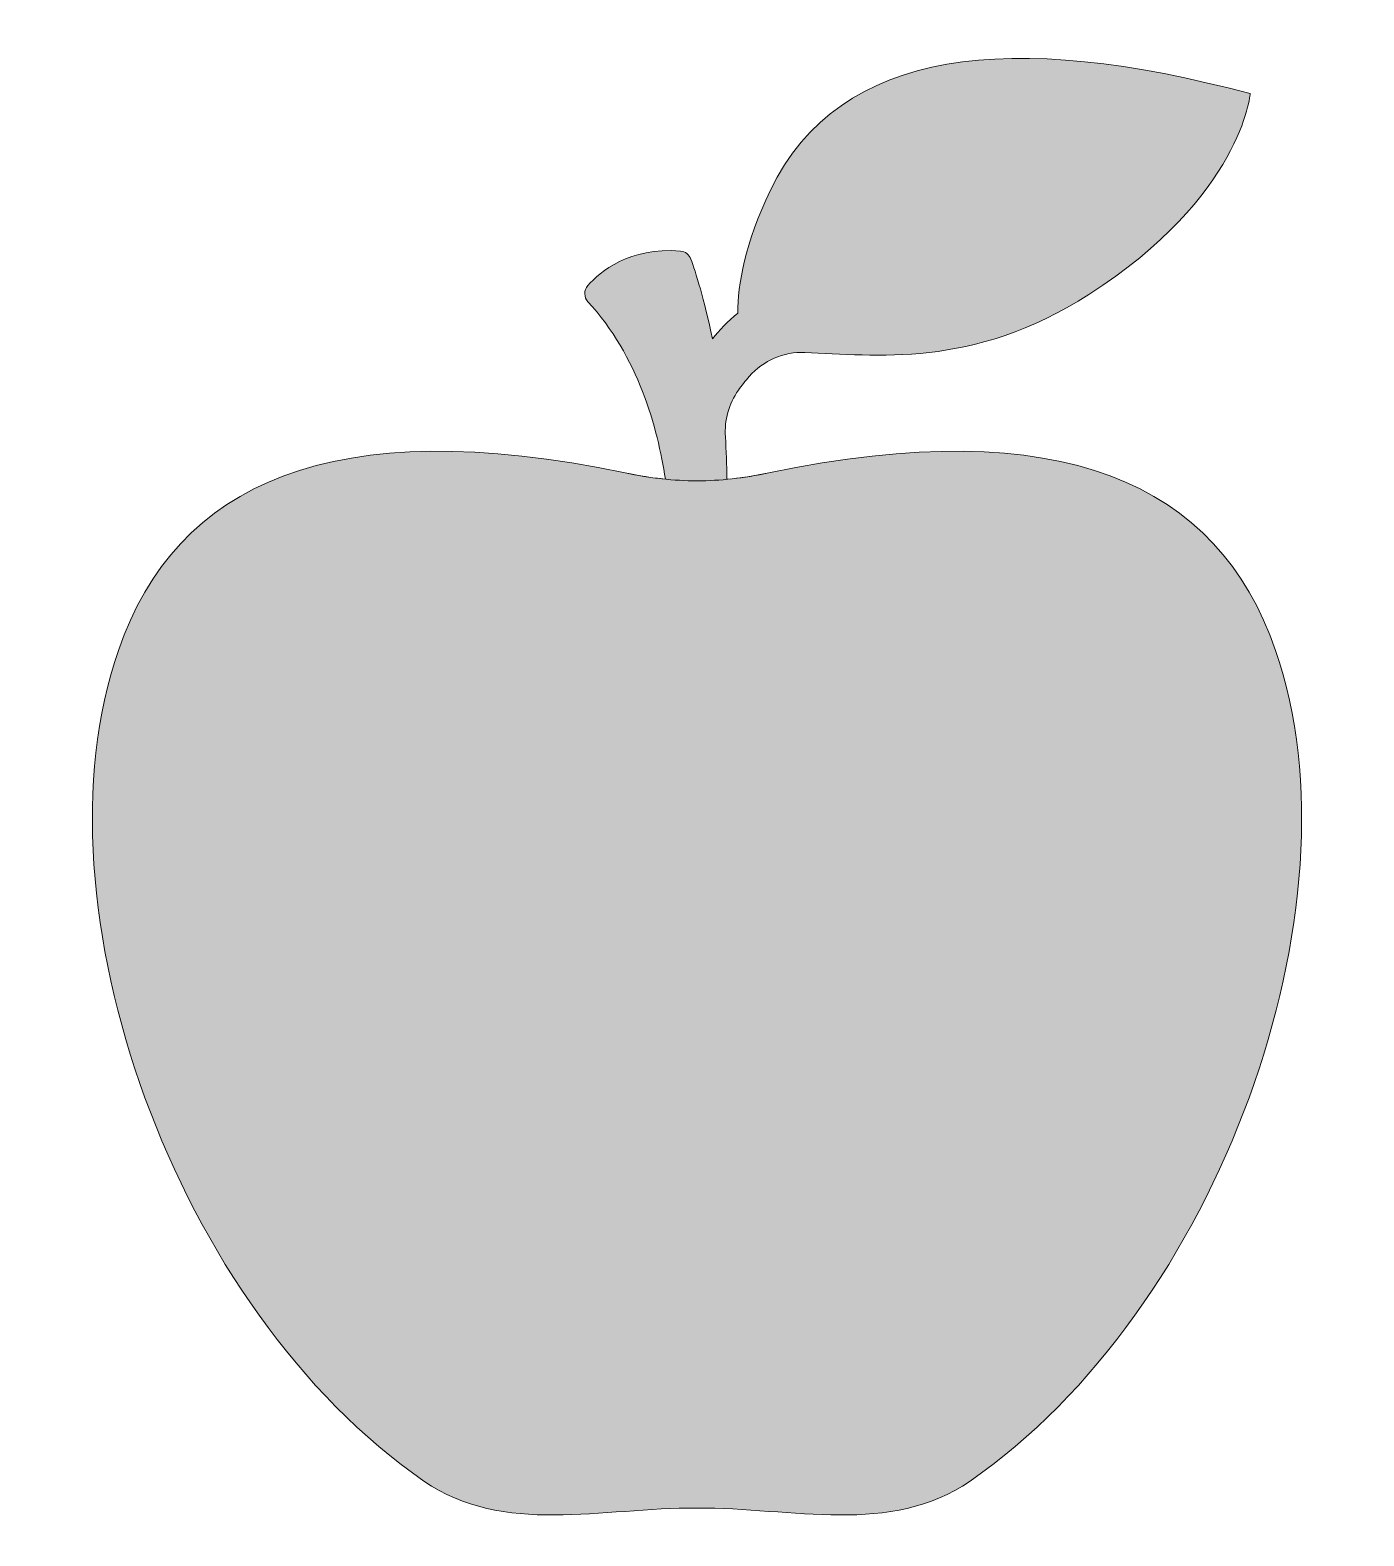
# Model space of a CAD drawing. Header units: inches. Extents: x 0.14 to 3.86, y -3.76 to 0.43.
import ezdxf

# ---------------------------------------------------------------- set-up
doc = ezdxf.new("R2010")
doc.units = ezdxf.units.IN
doc.header["$MEASUREMENT"] = 0
doc.layers.add('Design', color=7, linetype='Continuous', lineweight=0)

msp = doc.modelspace()

# ---------------------------------------------------------------- hatches: boundary and pattern name
at = {"layer": 'Design', "true_color": 0x31503e, "transparency": 33554687}
h = msp.add_hatch(color=129, dxfattribs=at)
h.dxf.hatch_style = 2
edge = h.paths.add_edge_path()
edge.add_spline(control_points=[(3.6113, -1.2946), (3.4511, -0.829), (3.0144, -0.6304), (2.1999, -0.8007), (2.1595, -0.8092), (2.1211, -0.8149), (2.0833, -0.8185), (2.083, -0.7779), (2.0815, -0.7385), (2.0791, -0.7007), (2.076, -0.6545), (2.0884, -0.6085), (2.1153, -0.5707), (2.1244, -0.5579), (2.1346, -0.5451), (2.1455, -0.5325), (2.1842, -0.4879), (2.2412, -0.4632), (2.3003, -0.4654), (2.4937, -0.4725), (2.7659, -0.5126), (3.0916, -0.304), (3.5168, -0.0317), (3.5407, 0.2549), (3.5407, 0.2549), (2.8766, 0.4317), (2.3973, 0.3855), (2.2046, -0.0142), (2.1335, -0.1618), (2.1134, -0.2773), (2.1137, -0.3559), (2.0851, -0.3792), (2.0619, -0.4037), (2.0429, -0.4277), (2.0208, -0.3183), (1.9955, -0.2403), (1.9832, -0.2058), (1.9787, -0.1931), (1.9671, -0.1844), (1.9538, -0.1833), (1.8113, -0.1716), (1.7299, -0.2408), (1.696, -0.2796), (1.6847, -0.2925), (1.6848, -0.3118), (1.6964, -0.3245), (1.8357, -0.4759), (1.8905, -0.6755), (1.9119, -0.8181), (1.8757, -0.8145), (1.8388, -0.8088), (1.8001, -0.8007), (0.9856, -0.6304), (0.5489, -0.829), (0.3887, -1.2946), (0.1428, -2.0094), (0.5485, -3.1307), (1.2397, -3.607), (1.461, -3.7594), (1.7343, -3.6807), (2, -3.6818), (2.2657, -3.6807), (2.539, -3.7594), (2.7603, -3.607), (3.4515, -3.1307), (3.8572, -2.0094), (3.6113, -1.2946)], knot_values=[0, 0, 0, 0, 1, 1, 1, 2, 2, 2, 3, 3, 3, 4, 4, 4, 5, 5, 5, 6, 6, 6, 7, 7, 7, 8, 8, 8, 9, 9, 9, 10, 10, 10, 11, 11, 11, 12, 12, 12, 13, 13, 13, 14, 14, 14, 15, 15, 15, 16, 16, 16, 17, 17, 17, 18, 18, 18, 19, 19, 19, 20, 20, 20, 21, 21, 21, 22, 22, 22, 22], degree=3, periodic=0)
at = {"layer": 'Design', "true_color": 0xdf0f01, "transparency": 33554687}
h = msp.add_hatch(color=12, dxfattribs=at)
h.dxf.hatch_style = 2
edge = h.paths.add_edge_path()
edge.add_spline(control_points=[(3.6113, -1.2946), (3.4511, -0.829), (3.0144, -0.6304), (2.1999, -0.8007), (2.1296, -0.8155), (2.0648, -0.8228), (2, -0.8228), (1.9352, -0.8228), (1.8704, -0.8155), (1.8001, -0.8007), (0.9856, -0.6304), (0.5489, -0.829), (0.3887, -1.2946), (0.1428, -2.0094), (0.5485, -3.1307), (1.2397, -3.607), (1.461, -3.7594), (1.7343, -3.6807), (2, -3.6818), (2.2657, -3.6807), (2.539, -3.7594), (2.7603, -3.607), (3.4515, -3.1307), (3.8572, -2.0094), (3.6113, -1.2946)], knot_values=[0, 0, 0, 0, 1, 1, 1, 2, 2, 2, 3, 3, 3, 4, 4, 4, 5, 5, 5, 6, 6, 6, 7, 7, 7, 8, 8, 8, 8], degree=3, periodic=0)

# ---------------------------------------------------------------- linework, layer by layer
at = {"layer": 'Design'}
for points, knots in [([(3.6113, -1.2946), (3.4511, -0.829), (3.0144, -0.6304), (2.1999, -0.8007), (2.1595, -0.8092), (2.1211, -0.8149), (2.0833, -0.8185), (2.083, -0.7779), (2.0815, -0.7385), (2.0791, -0.7007), (2.076, -0.6545), (2.0884, -0.6085), (2.1153, -0.5707), (2.1244, -0.5579), (2.1346, -0.5451), (2.1455, -0.5325), (2.1842, -0.4879), (2.2412, -0.4632), (2.3003, -0.4654), (2.4937, -0.4725), (2.7659, -0.5126), (3.0916, -0.304), (3.5168, -0.0317), (3.5407, 0.2549), (3.5407, 0.2549), (2.8766, 0.4317), (2.3973, 0.3855), (2.2046, -0.0142), (2.1335, -0.1618), (2.1134, -0.2773), (2.1137, -0.3559), (2.0851, -0.3792), (2.0619, -0.4037), (2.0429, -0.4277), (2.0208, -0.3183), (1.9955, -0.2403), (1.9832, -0.2058), (1.9787, -0.1931), (1.9671, -0.1844), (1.9538, -0.1833), (1.8113, -0.1716), (1.7299, -0.2408), (1.696, -0.2796), (1.6847, -0.2925), (1.6848, -0.3118), (1.6964, -0.3245), (1.8357, -0.4759), (1.8905, -0.6755), (1.9119, -0.8181), (1.8757, -0.8145), (1.8388, -0.8088), (1.8001, -0.8007), (0.9856, -0.6304), (0.5489, -0.829), (0.3887, -1.2946), (0.1428, -2.0094), (0.5485, -3.1307), (1.2397, -3.607), (1.461, -3.7594), (1.7343, -3.6807), (2, -3.6818), (2.2657, -3.6807), (2.539, -3.7594), (2.7603, -3.607), (3.4515, -3.1307), (3.8572, -2.0094), (3.6113, -1.2946)], [0, 0, 0, 0, 1, 1, 1, 2, 2, 2, 3, 3, 3, 4, 4, 4, 5, 5, 5, 6, 6, 6, 7, 7, 7, 8, 8, 8, 9, 9, 9, 10, 10, 10, 11, 11, 11, 12, 12, 12, 13, 13, 13, 14, 14, 14, 15, 15, 15, 16, 16, 16, 17, 17, 17, 18, 18, 18, 19, 19, 19, 20, 20, 20, 21, 21, 21, 22, 22, 22, 22]), ([(3.6113, -1.2946), (3.4511, -0.829), (3.0144, -0.6304), (2.1999, -0.8007), (2.1296, -0.8155), (2.0648, -0.8228), (2, -0.8228), (1.9352, -0.8228), (1.8704, -0.8155), (1.8001, -0.8007), (0.9856, -0.6304), (0.5489, -0.829), (0.3887, -1.2946), (0.1428, -2.0094), (0.5485, -3.1307), (1.2397, -3.607), (1.461, -3.7594), (1.7343, -3.6807), (2, -3.6818), (2.2657, -3.6807), (2.539, -3.7594), (2.7603, -3.607), (3.4515, -3.1307), (3.8572, -2.0094), (3.6113, -1.2946)], [0, 0, 0, 0, 1, 1, 1, 2, 2, 2, 3, 3, 3, 4, 4, 4, 5, 5, 5, 6, 6, 6, 7, 7, 7, 8, 8, 8, 8])]:
    msp.add_open_spline(points, degree=3, knots=knots, dxfattribs=at)

doc.saveas('drawing.dxf')
